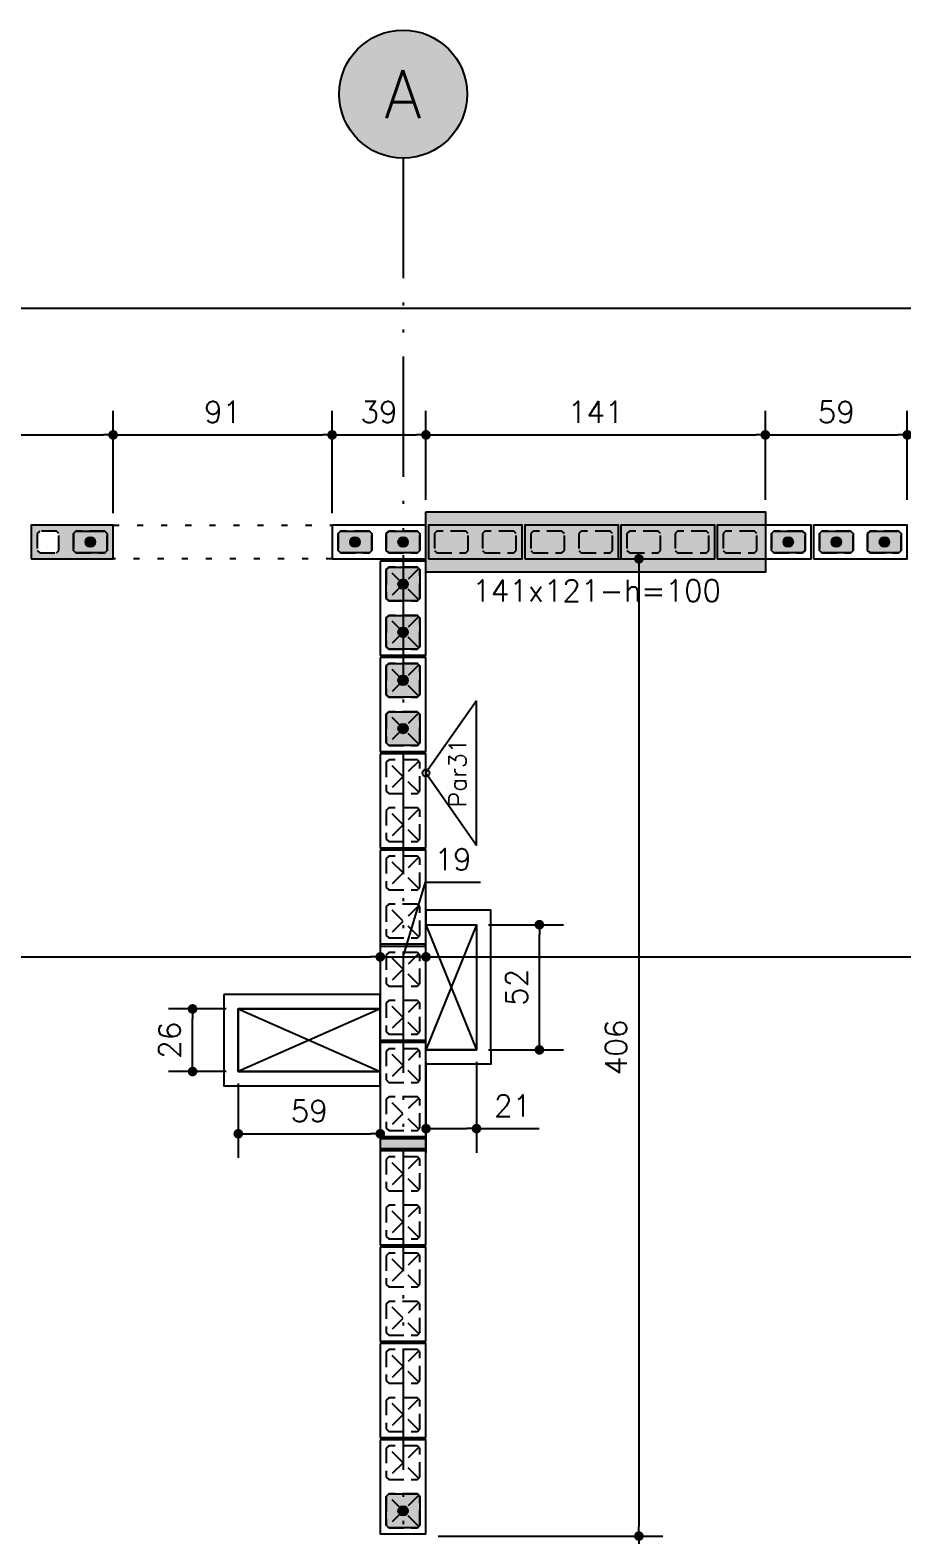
# Model space of a CAD drawing. Extents: x -14651 to 3496, y -7403 to -1290.
# Drawn here: x 709 to 1071, y -6434 to -5809 of the extents above; entities that cross this region are included whole.
import ezdxf
from ezdxf.enums import TextEntityAlignment as Align

# ---------------------------------------------------------------- set-up
doc = ezdxf.new("R2010")
doc.units = 0
doc.header["$LTSCALE"] = 25
for name, pattern in [('DASHED2', [0.375, 0.25, -0.125]), ('ESTILO_TQS_0002', [0.4, 0.1, -0.3]), ('ESTILO_TQS_0004', [3.3, 2, -0.4, 0.05, -0.4, 0.05, -0.4])]:
    doc.linetypes.add(name, pattern=pattern)
for name, color, linetype in [('203', 1, 'DASHED2'), ('213', 252, 'Continuous'), ('241', 2, 'Continuous'), ('247', 50, 'Continuous'), ('248', 100, 'Continuous'), ('253', 251, 'Continuous'), ('ABERTURAS', 53, 'Continuous'), ('ALVENARIA NÃO ESTRUTURAL', 242, 'Continuous'), ('Arranque', 14, 'Continuous'), ('COTA', 1, 'Continuous'), ('EIXOS', 1, 'ESTILO_TQS_0004'), ('FERRO', 5, 'Continuous'), ('H4', 254, 'Continuous'), ('IND-EIXOS', 2, 'Continuous'), ('Pena_1', 1, 'Continuous'), ('Pena_2', 2, 'Continuous'), ('PORTA', 3, 'ESTILO_TQS_0002'), ('TEXT-EIXOS', 3, 'Continuous'), ('TJANELA', 2, 'Continuous')]:
    doc.layers.add(name, color=color, linetype=linetype)
doc.styles.add('COTA', font='romans.shx')
doc.styles.get("Standard").update_dxf_attribs({"font": 'romans.shx'})
doc.styles.add('Texto1', font='romans.shx', dxfattribs={"height": 9})
doc.dimstyles.new('forma', dxfattribs={"dimscale": 5, "dimtxt": 1.8, "dimasz": 0.8, "dimexe": 2, "dimexo": 1, "dimgap": 1, "dimtad": 1, "dimdec": 1, "dimzin": 9, "dimtxsty": 'COTA', "dimblk1": 'DOT', "dimblk2": 'DOT', "dimsah": 1, "dimcen": 0, "dimdle": 1, "dimclrd": 256, "dimclre": 256, "dimclrt": 2, "dimadec": 0, "dimazin": 0, "dimtfac": 1, "dimtdec": 0, "dimtmove": 0, "dimatfit": 3, "dimfxl": 1, "dimtolj": 1, "dimtzin": 0, "dimarcsym": 0})

# ---------------------------------------------------------------- blocks, each defined once
blk = doc.blocks.new('P4020')
blk.add_lwpolyline([(-19.5, -9.5), (19.5, -9.5), (19.5, 9.5), (-19.5, 9.5), (-19.5, -9.5)])
at = {"color": 1, "linetype": 'DASHED2'}
for points in [[(-17, -6), (-16, -7), (-4, -7), (-3, -6), (-3, 6), (-4, 7), (-16, 7), (-17, 6), (-17, -6)], [(3, -6), (4, -7), (16, -7), (17, -6), (17, 6), (16, 7), (4, 7), (3, 6), (3, -6)]]:
    blk.add_lwpolyline(points, dxfattribs=at)
at = {"layer": '203', "color": 253}
for p, q in [((-16.5, 6.5), (-3.5, -6.5)), ((-3.5, 6.5), (-16.5, -6.5)), ((16.5, 6.5), (3.5, -6.5)), ((3.5, 6.5), (16.5, -6.5))]:
    blk.add_line(p, q, dxfattribs=at)
blk = doc.blocks.new('P0520')
at = {"layer": '253'}
blk.add_hatch(color=129, dxfattribs=at).paths.add_polyline_path([(2, 9.5), (-2, 9.5), (-2, -9.5), (2, -9.5)])
blk.add_lwpolyline([(2, 9.5), (-2, 9.5), (-2, -9.5), (2, -9.5), (2, 9.5)])
blk = doc.blocks.new('P4015', base_point=(5842102.11612, -8124149.02973))
blk.add_lwpolyline([(5842082.61612, -8124156.02973), (5842121.61612, -8124156.02973), (5842121.61612, -8124142.02973), (5842082.61612, -8124142.02973), (5842082.61612, -8124156.02973)])
at = {"color": 1, "linetype": 'DASHED2'}
for points in [[(5842085.11612, -8124152.52973), (5842086.11612, -8124153.52973), (5842098.11612, -8124153.52973), (5842099.11612, -8124152.52973), (5842099.11612, -8124145.52973), (5842098.11612, -8124144.52973), (5842086.11612, -8124144.52973), (5842085.11612, -8124145.52973), (5842085.11612, -8124152.52973)], [(5842105.11612, -8124152.52973), (5842106.11612, -8124153.52973), (5842118.11612, -8124153.52973), (5842119.11612, -8124152.52973), (5842119.11612, -8124145.52973), (5842118.11612, -8124144.52973), (5842106.11612, -8124144.52973), (5842105.11612, -8124145.52973), (5842105.11612, -8124152.52973)]]:
    blk.add_lwpolyline(points, dxfattribs=at)
blk = doc.blocks.new('GR-1409')
at = {"layer": '213'}
h = blk.add_hatch(color=256, dxfattribs=at)
h.paths.add_polyline_path([(-6, 4.5), (-7, 3.5), (-7, -3.5), (-6, -4.5), (6, -4.5), (7, -3.5), (7, 3.5), (6, 4.5)])
h.paths.add_polyline_path([(-2, 0, 1), (2, 0, 1)], flags=16)
at = {"layer": 'Arranque'}
blk.add_hatch(color=256, dxfattribs=at).paths.add_polyline_path([(-2, 0, 1), (2, 0, 1)])
at = {"layer": '213'}
blk.add_lwpolyline([(-7, 3.5), (-6, 4.5), (6, 4.5), (7, 3.5), (7, -3.5), (6, -4.5), (-6, -4.5), (-7, -3.5), (-7, 3.5)], dxfattribs=at)
at = {"layer": 'FERRO', "linetype": 'Continuous'}
blk.add_circle((0, 0), 2, dxfattribs=at)
blk = doc.blocks.new('GR-1414')
at = {"layer": '213'}
h = blk.add_hatch(color=256, dxfattribs=at)
h.paths.add_polyline_path([(6, -7), (7, -6), (7, 6), (6, 7), (-6, 7), (-7, 6), (-7, -6), (-6, -7)])
h.paths.add_polyline_path([(2, 0, 1), (-2, 0, 1)], flags=16)
at = {"layer": 'Arranque'}
blk.add_hatch(color=256, dxfattribs=at).paths.add_polyline_path([(2, 0, 1), (-2, 0, 1)])
at = {"layer": '213'}
for p, q in [((-7, 6), (-6, 7)), ((-6, 7), (6, 7)), ((6, 7), (7, 6)), ((-7, -6), (-7, 6)), ((7, 6), (7, -6)), ((-6, -7), (-7, -6)), ((7, -6), (6, -7)), ((6, -7), (-6, -7))]:
    blk.add_line(p, q, dxfattribs=at)
at = {"layer": 'FERRO', "linetype": 'Continuous'}
blk.add_circle((0, 0), 2, dxfattribs=at)
blk = doc.blocks.new('P3515')
at = {"layer": '248'}
h = blk.add_hatch(color=100, dxfattribs=at)
h.paths.add_polyline_path([(17, 7), (-17, 7), (-17, -7), (17, -7)])
h.paths.add_polyline_path([(-5.5, -3.5), (-6.5, -4.5), (-13.5, -4.5), (-14.5, -3.5), (-14.5, 3.5), (-13.5, 4.5), (-6.5, 4.5), (-5.5, 3.5)], flags=16)
h.paths.add_polyline_path([(0.5, 3.5), (1.5, 4.5), (13.5, 4.5), (14.5, 3.5), (14.5, -3.5), (13.5, -4.5), (1.5, -4.5), (0.5, -3.5)], flags=16)
blk.add_lwpolyline([(-17, -7), (17, -7), (17, 7), (-17, 7), (-17, -7)])
at = {"color": 1, "linetype": 'DASHED2'}
for points in [[(-14.5, -3.5), (-13.5, -4.5), (-6.5, -4.5), (-5.5, -3.5), (-5.5, 3.5), (-6.5, 4.5), (-13.5, 4.5), (-14.5, 3.5), (-14.5, -3.5)], [(0.5, -3.5), (1.5, -4.5), (13.5, -4.5), (14.5, -3.5), (14.5, 3.5), (13.5, 4.5), (1.5, 4.5), (0.5, 3.5), (0.5, -3.5)]]:
    blk.add_lwpolyline(points, dxfattribs=at)
blk = doc.blocks.new('_IDNPAR_2')
at = {"color": 3}
blk.add_lwpolyline([(1, -0.7), (0, 0), (-1, -0.7)], close=True, dxfattribs=at)
blk.add_circle((0, 0), 0.05, dxfattribs=at)
at = {"layer": '247', "color": 2, "style": 'COTA', "flags": 8}
blk.add_attdef('ID', text='', height=0.24, dxfattribs=at).set_placement((0, -0.438), align=Align.MIDDLE_CENTER)
blk = doc.blocks.new('_Dot')
at = {"color": 0, "linetype": 'ByBlock', "lineweight": -2}
blk.add_line((-0.5, 0), (-1, 0), dxfattribs=at)
at = {"color": 0, "linetype": 'ByBlock', "const_width": 0.5}
blk.add_lwpolyline([(-0.25, 0, 1), (0.25, 0, 1)], format="xyb", close=True, dxfattribs=at)
blk = doc.blocks.new('*D64')
at = {"layer": 'COTA', "lineweight": -2, "transparency": 16777216}
for p, q in [((554.52, -6004.1), (554.52, -5967.11)), ((743.52, -6009.6), (743.52, -5967.11)), ((558.52, -5977.11), (739.52, -5977.11))]:
    blk.add_line(p, q, dxfattribs=at)
at = {"layer": 'Defpoints', "color": 0, "transparency": 16777216}
for p in [(743.52, -5977.11), (554.52, -6009.1), (743.52, -6014.6)]:
    blk.add_point(p, dxfattribs=at)
at = {"layer": 'COTA', "lineweight": -2, "transparency": 16777216, "xscale": 4, "yscale": 4, "zscale": 4, "rotation": 180}
blk.add_blockref('_Dot', (554.52, -5977.11), dxfattribs=at)
at = {"layer": 'COTA', "lineweight": -2, "transparency": 16777216, "xscale": 4, "yscale": 4, "zscale": 4}
blk.add_blockref('_Dot', (743.52, -5977.11), dxfattribs=at)
at = {"layer": 'COTA', "color": 2, "transparency": 16777216, "insert": (649.02, -5967.61), "char_height": 9, "attachment_point": 5, "style": 'COTA'}
blk.add_mtext('\\A1;189 ', dxfattribs=at)
blk = doc.blocks.new('*D65')
at = {"layer": 'COTA', "lineweight": -2, "transparency": 16777216}
for p, q in [((743.52, -6009.6), (743.52, -5967.11)), ((834.52, -6009.6), (834.52, -5967.11)), ((747.52, -5977.11), (830.52, -5977.11))]:
    blk.add_line(p, q, dxfattribs=at)
at = {"layer": 'Defpoints', "color": 0, "transparency": 16777216}
for p in [(834.52, -5977.11), (743.52, -6014.6), (834.52, -6014.6)]:
    blk.add_point(p, dxfattribs=at)
at = {"layer": 'COTA', "lineweight": -2, "transparency": 16777216, "xscale": 4, "yscale": 4, "zscale": 4, "rotation": 180}
blk.add_blockref('_Dot', (743.52, -5977.11), dxfattribs=at)
at = {"layer": 'COTA', "lineweight": -2, "transparency": 16777216, "xscale": 4, "yscale": 4, "zscale": 4}
blk.add_blockref('_Dot', (834.52, -5977.11), dxfattribs=at)
at = {"layer": 'COTA', "color": 2, "transparency": 16777216, "insert": (789.02, -5967.61), "char_height": 9, "attachment_point": 5, "style": 'COTA'}
blk.add_mtext('\\A1;91 ', dxfattribs=at)
blk = doc.blocks.new('*D66')
at = {"layer": 'COTA', "lineweight": -2, "transparency": 16777216}
for p, q in [((834.52, -6009.6), (834.52, -5967.11)), ((873.52, -6004.1), (873.52, -5967.11)), ((838.52, -5977.11), (869.52, -5977.11))]:
    blk.add_line(p, q, dxfattribs=at)
at = {"layer": 'Defpoints', "color": 0, "transparency": 16777216}
for p in [(873.52, -5977.11), (873.52, -6009.1), (834.52, -6014.6)]:
    blk.add_point(p, dxfattribs=at)
at = {"layer": 'COTA', "lineweight": -2, "transparency": 16777216, "xscale": 4, "yscale": 4, "zscale": 4, "rotation": 180}
blk.add_blockref('_Dot', (834.52, -5977.11), dxfattribs=at)
at = {"layer": 'COTA', "lineweight": -2, "transparency": 16777216, "xscale": 4, "yscale": 4, "zscale": 4}
blk.add_blockref('_Dot', (873.52, -5977.11), dxfattribs=at)
at = {"layer": 'COTA', "color": 2, "transparency": 16777216, "insert": (854.02, -5967.61), "char_height": 9, "attachment_point": 5, "style": 'COTA'}
blk.add_mtext('\\A1;39 ', dxfattribs=at)
blk = doc.blocks.new('*D67')
at = {"layer": 'COTA', "lineweight": -2, "transparency": 16777216}
for p, q in [((873.52, -6004.1), (873.52, -5967.11)), ((1014.52, -6004.1), (1014.52, -5967.11)), ((877.52, -5977.11), (1010.52, -5977.11))]:
    blk.add_line(p, q, dxfattribs=at)
at = {"layer": 'Defpoints', "color": 0, "transparency": 16777216}
for p in [(1014.52, -5977.11), (873.52, -6009.1), (1014.52, -6009.1)]:
    blk.add_point(p, dxfattribs=at)
at = {"layer": 'COTA', "lineweight": -2, "transparency": 16777216, "xscale": 4, "yscale": 4, "zscale": 4, "rotation": 180}
blk.add_blockref('_Dot', (873.52, -5977.11), dxfattribs=at)
at = {"layer": 'COTA', "lineweight": -2, "transparency": 16777216, "xscale": 4, "yscale": 4, "zscale": 4}
blk.add_blockref('_Dot', (1014.52, -5977.11), dxfattribs=at)
at = {"layer": 'COTA', "color": 2, "transparency": 16777216, "insert": (944.02, -5967.61), "char_height": 9, "attachment_point": 5, "style": 'COTA'}
blk.add_mtext('\\A1;141 ', dxfattribs=at)
blk = doc.blocks.new('*D68')
at = {"layer": 'COTA', "lineweight": -2, "transparency": 16777216}
for p, q in [((1014.52, -6004.1), (1014.52, -5967.11)), ((1073.52, -6004.1), (1073.52, -5967.11)), ((1018.52, -5977.11), (1069.52, -5977.11))]:
    blk.add_line(p, q, dxfattribs=at)
at = {"layer": 'Defpoints', "color": 0, "transparency": 16777216}
for p in [(1073.52, -5977.11), (1014.52, -6009.1), (1073.52, -6009.1)]:
    blk.add_point(p, dxfattribs=at)
at = {"layer": 'COTA', "lineweight": -2, "transparency": 16777216, "xscale": 4, "yscale": 4, "zscale": 4, "rotation": 180}
blk.add_blockref('_Dot', (1014.52, -5977.11), dxfattribs=at)
at = {"layer": 'COTA', "lineweight": -2, "transparency": 16777216, "xscale": 4, "yscale": 4, "zscale": 4}
blk.add_blockref('_Dot', (1073.52, -5977.11), dxfattribs=at)
at = {"layer": 'COTA', "color": 2, "transparency": 16777216, "insert": (1044.02, -5967.61), "char_height": 9, "attachment_point": 5, "style": 'COTA'}
blk.add_mtext('\\A1;59 ', dxfattribs=at)
blk = doc.blocks.new('*D116')
at = {"layer": 'COTA', "lineweight": -2, "transparency": 16777216}
for p, q in [((449.52, -6009.6), (449.52, -5914.5)), ((3258.52, -6009.6), (3258.52, -5914.5)), ((453.52, -5924.5), (3254.52, -5924.5))]:
    blk.add_line(p, q, dxfattribs=at)
at = {"layer": 'Defpoints', "color": 0, "transparency": 16777216}
for p in [(3258.52, -5924.5), (449.52, -6014.6), (3258.52, -6014.6)]:
    blk.add_point(p, dxfattribs=at)
at = {"layer": 'COTA', "lineweight": -2, "transparency": 16777216, "xscale": 4, "yscale": 4, "zscale": 4, "rotation": 180}
blk.add_blockref('_Dot', (449.52, -5924.5), dxfattribs=at)
at = {"layer": 'COTA', "lineweight": -2, "transparency": 16777216, "xscale": 4, "yscale": 4, "zscale": 4}
blk.add_blockref('_Dot', (3258.52, -5924.5), dxfattribs=at)
at = {"layer": 'COTA', "color": 2, "transparency": 16777216, "insert": (1854.02, -5915), "char_height": 9, "attachment_point": 5, "style": 'COTA'}
blk.add_mtext('\\A1;2809 ', dxfattribs=at)
blk = doc.blocks.new('*D120')
at = {"layer": 'COTA', "lineweight": -2, "transparency": 16777216}
for p, q in [((213.52, -6153.6), (213.52, -6203.97)), ((854.52, -6174.1), (854.52, -6203.97)), ((217.52, -6193.97), (850.52, -6193.97))]:
    blk.add_line(p, q, dxfattribs=at)
at = {"layer": 'Defpoints', "color": 0, "transparency": 16777216}
for p in [(213.52, -6148.6), (854.52, -6169.1), (854.52, -6193.97)]:
    blk.add_point(p, dxfattribs=at)
at = {"layer": 'COTA', "lineweight": -2, "transparency": 16777216, "xscale": 4, "yscale": 4, "zscale": 4, "rotation": 180}
blk.add_blockref('_Dot', (213.52, -6193.97), dxfattribs=at)
at = {"layer": 'COTA', "lineweight": -2, "transparency": 16777216, "xscale": 4, "yscale": 4, "zscale": 4}
blk.add_blockref('_Dot', (854.52, -6193.97), dxfattribs=at)
at = {"layer": 'COTA', "color": 2, "transparency": 16777216, "insert": (534.02, -6184.47), "char_height": 9, "attachment_point": 5, "style": 'COTA'}
blk.add_mtext('\\A1;641 ', dxfattribs=at)
blk = doc.blocks.new('*D121')
at = {"layer": 'COTA', "lineweight": -2, "transparency": 16777216}
for p, q in [((864.02, -6193.97), (873.32, -6162.97)), ((873.32, -6162.97), (896.17, -6162.97)), ((854.52, -6174.1), (854.52, -6203.97)), ((873.52, -6188.97), (873.52, -6183.97)), ((858.52, -6193.97), (869.52, -6193.97))]:
    blk.add_line(p, q, dxfattribs=at)
at = {"layer": 'Defpoints', "color": 0, "transparency": 16777216}
for p in [(854.52, -6169.1), (873.52, -6193.97), (873.52, -6193.97)]:
    blk.add_point(p, dxfattribs=at)
at = {"layer": 'COTA', "lineweight": -2, "transparency": 16777216, "xscale": 4, "yscale": 4, "zscale": 4, "rotation": 180}
blk.add_blockref('_Dot', (854.52, -6193.97), dxfattribs=at)
at = {"layer": 'COTA', "lineweight": -2, "transparency": 16777216, "xscale": 4, "yscale": 4, "zscale": 4}
blk.add_blockref('_Dot', (873.52, -6193.97), dxfattribs=at)
at = {"layer": 'COTA', "color": 2, "transparency": 16777216, "insert": (884.75, -6153.47), "char_height": 9, "attachment_point": 5, "style": 'COTA'}
blk.add_mtext('\\A1;19 ', dxfattribs=at)
blk = doc.blocks.new('*D122')
at = {"layer": 'COTA', "lineweight": -2, "transparency": 16777216}
for p, q in [((873.52, -6188.97), (873.52, -6183.97)), ((877.52, -6193.97), (1460.52, -6193.97)), ((1464.52, -6194.6), (1464.52, -6203.97))]:
    blk.add_line(p, q, dxfattribs=at)
at = {"layer": 'Defpoints', "color": 0, "transparency": 16777216}
for p in [(873.52, -6193.97), (1464.52, -6189.6), (1464.52, -6193.97)]:
    blk.add_point(p, dxfattribs=at)
at = {"layer": 'COTA', "lineweight": -2, "transparency": 16777216, "xscale": 4, "yscale": 4, "zscale": 4, "rotation": 180}
blk.add_blockref('_Dot', (873.52, -6193.97), dxfattribs=at)
at = {"layer": 'COTA', "lineweight": -2, "transparency": 16777216, "xscale": 4, "yscale": 4, "zscale": 4}
blk.add_blockref('_Dot', (1464.52, -6193.97), dxfattribs=at)
at = {"layer": 'COTA', "color": 2, "transparency": 16777216, "insert": (1169.02, -6184.47), "char_height": 9, "attachment_point": 5, "style": 'COTA'}
blk.add_mtext('\\A1;591 ', dxfattribs=at)
blk = doc.blocks.new('*D150')
at = {"layer": 'COTA', "lineweight": -2, "transparency": 16777216}
for p, q in [((948.78, -6028.6), (971.98, -6028.6)), ((961.98, -6032.6), (961.98, -6430.6)), ((878.52, -6434.6), (971.98, -6434.6))]:
    blk.add_line(p, q, dxfattribs=at)
at = {"layer": 'Defpoints', "color": 0, "transparency": 16777216}
for p in [(943.78, -6028.6), (873.52, -6434.6), (961.98, -6434.6)]:
    blk.add_point(p, dxfattribs=at)
at = {"layer": 'COTA', "lineweight": -2, "transparency": 16777216, "xscale": 4, "yscale": 4, "zscale": 4}
for p, rotation in [((961.98, -6028.6), 90), ((961.98, -6434.6), 270)]:
    blk.add_blockref('_Dot', p, dxfattribs=dict(at, rotation=rotation))
at = {"layer": 'COTA', "color": 2, "transparency": 16777216, "insert": (952.48, -6231.6), "char_height": 9, "attachment_point": 5, "rotation": 90, "style": 'COTA'}
blk.add_mtext('\\A1;406 ', dxfattribs=at)
blk = doc.blocks.new('*D151')
at = {"layer": 'COTA', "lineweight": -2, "transparency": 16777216}
for p, q in [((878.52, -6434.6), (971.98, -6434.6)), ((961.98, -6438.6), (961.98, -6495.6)), ((962.95, -6499.6), (971.98, -6499.6))]:
    blk.add_line(p, q, dxfattribs=at)
at = {"layer": 'Defpoints', "color": 0, "transparency": 16777216}
for p in [(873.52, -6434.6), (957.95, -6499.6), (961.98, -6499.6)]:
    blk.add_point(p, dxfattribs=at)
at = {"layer": 'COTA', "lineweight": -2, "transparency": 16777216, "xscale": 4, "yscale": 4, "zscale": 4}
for p, rotation in [((961.98, -6434.6), 90), ((961.98, -6499.6), 270)]:
    blk.add_blockref('_Dot', p, dxfattribs=dict(at, rotation=rotation))
at = {"layer": 'COTA', "color": 2, "transparency": 16777216, "insert": (952.48, -6467.1), "char_height": 9, "attachment_point": 5, "rotation": 90, "style": 'COTA'}
blk.add_mtext('\\A1;65 ', dxfattribs=at)
blk = doc.blocks.new('proj-terreo-1')
at = {"layer": 'ALVENARIA NÃO ESTRUTURAL'}
for points in [[(2624.41, 1118.37), (2624.41, 1176.37), (2597.41, 1176.37), (2597.41, 1170.37), (2618.41, 1170.37), (2618.41, 1118.37)], [(2513.41, 1141.37), (2513.41, 1103.37), (2578.41, 1103.37), (2578.41, 1109.37), (2519.41, 1109.37), (2519.41, 1135.37), (2578.41, 1135.37), (2578.41, 1141.37), (2513.41, 1141.37)], [(2624.41, 1118.37), (2624.41, 1112.37), (2597.41, 1112.37), (2597.41, 1118.37), (2618.41, 1118.37), (2618.41, 1118.37)]]:
    blk.add_lwpolyline(points, dxfattribs=at)
at = {"layer": 'Pena_1'}
for p, q in [((2618.41, 1170.37), (2597.41, 1118.37)), ((2597.41, 1170.37), (2618.41, 1118.37)), ((2519.41, 1135.37), (2578.41, 1109.37)), ((2578.41, 1135.37), (2519.41, 1109.37))]:
    blk.add_line(p, q, dxfattribs=at)
at = {"layer": 'Pena_2'}
for points in [[(2597.41, 1170.37), (2618.41, 1170.37), (2618.41, 1118.37), (2597.41, 1118.37), (2597.41, 1170.37)], [(2519.41, 1135.37), (2519.41, 1109.37), (2578.41, 1109.37), (2578.41, 1135.37), (2519.41, 1135.37)]]:
    blk.add_lwpolyline(points, dxfattribs=at)
blk = doc.blocks.new('*D242')
at = {"layer": 'COTA', "lineweight": -2, "transparency": 16777216}
for p, q in [((795.52, -6246.6), (795.52, -6277.46)), ((854.52, -6246.6), (854.52, -6277.46)), ((799.52, -6267.46), (850.52, -6267.46))]:
    blk.add_line(p, q, dxfattribs=at)
at = {"layer": 'Defpoints', "color": 0, "transparency": 16777216}
for p in [(795.52, -6241.6), (854.52, -6241.6), (854.52, -6267.46)]:
    blk.add_point(p, dxfattribs=at)
at = {"layer": 'COTA', "lineweight": -2, "transparency": 16777216, "xscale": 4, "yscale": 4, "zscale": 4, "rotation": 180}
blk.add_blockref('_Dot', (795.52, -6267.46), dxfattribs=at)
at = {"layer": 'COTA', "lineweight": -2, "transparency": 16777216, "xscale": 4, "yscale": 4, "zscale": 4}
blk.add_blockref('_Dot', (854.52, -6267.46), dxfattribs=at)
at = {"layer": 'COTA', "color": 2, "transparency": 16777216, "insert": (825.02, -6257.96), "char_height": 9, "attachment_point": 5, "style": 'COTA'}
blk.add_mtext('\\A1;59 ', dxfattribs=at)
blk = doc.blocks.new('*D243')
at = {"layer": 'COTA', "lineweight": -2, "transparency": 16777216}
for p, q in [((790.52, -6215.6), (766.53, -6215.6)), ((776.53, -6237.6), (776.53, -6219.6)), ((790.52, -6241.6), (766.53, -6241.6))]:
    blk.add_line(p, q, dxfattribs=at)
at = {"layer": 'Defpoints', "color": 0, "transparency": 16777216}
for p in [(776.53, -6215.6), (795.52, -6215.6), (795.52, -6241.6)]:
    blk.add_point(p, dxfattribs=at)
at = {"layer": 'COTA', "lineweight": -2, "transparency": 16777216, "xscale": 4, "yscale": 4, "zscale": 4}
for p, rotation in [((776.53, -6215.6), 90), ((776.53, -6241.6), 270)]:
    blk.add_blockref('_Dot', p, dxfattribs=dict(at, rotation=rotation))
at = {"layer": 'COTA', "color": 2, "transparency": 16777216, "insert": (767.03, -6228.6), "char_height": 9, "attachment_point": 5, "rotation": 90, "style": 'COTA'}
blk.add_mtext('\\A1;26 ', dxfattribs=at)
blk = doc.blocks.new('*D244')
at = {"layer": 'COTA', "lineweight": -2, "transparency": 16777216}
for p, q in [((873.52, -6237.6), (873.52, -6275.32)), ((894.52, -6237.6), (894.52, -6275.32)), ((877.52, -6265.32), (890.52, -6265.32)), ((894.52, -6265.32), (920.52, -6265.32))]:
    blk.add_line(p, q, dxfattribs=at)
at = {"layer": 'Defpoints', "color": 0, "transparency": 16777216}
for p in [(873.52, -6232.6), (894.52, -6232.6), (894.52, -6265.32)]:
    blk.add_point(p, dxfattribs=at)
at = {"layer": 'COTA', "lineweight": -2, "transparency": 16777216, "xscale": 4, "yscale": 4, "zscale": 4, "rotation": 180}
blk.add_blockref('_Dot', (873.52, -6265.32), dxfattribs=at)
at = {"layer": 'COTA', "lineweight": -2, "transparency": 16777216, "xscale": 4, "yscale": 4, "zscale": 4}
blk.add_blockref('_Dot', (894.52, -6265.32), dxfattribs=at)
at = {"layer": 'COTA', "color": 2, "transparency": 16777216, "insert": (909.52, -6255.82), "char_height": 9, "attachment_point": 5, "style": 'COTA'}
blk.add_mtext('\\A1;21 ', dxfattribs=at)
blk = doc.blocks.new('*D245')
at = {"layer": 'COTA', "lineweight": -2, "transparency": 16777216}
for p, q in [((899.52, -6180.6), (930.63, -6180.6)), ((920.63, -6228.6), (920.63, -6184.6)), ((899.52, -6232.6), (930.63, -6232.6))]:
    blk.add_line(p, q, dxfattribs=at)
at = {"layer": 'Defpoints', "color": 0, "transparency": 16777216}
for p in [(894.52, -6180.6), (920.63, -6180.6), (894.52, -6232.6)]:
    blk.add_point(p, dxfattribs=at)
at = {"layer": 'COTA', "lineweight": -2, "transparency": 16777216, "xscale": 4, "yscale": 4, "zscale": 4}
for p, rotation in [((920.63, -6180.6), 90), ((920.63, -6232.6), 270)]:
    blk.add_blockref('_Dot', p, dxfattribs=dict(at, rotation=rotation))
at = {"layer": 'COTA', "color": 2, "transparency": 16777216, "insert": (911.13, -6206.6), "char_height": 9, "attachment_point": 5, "rotation": 90, "style": 'COTA'}
blk.add_mtext('\\A1;52 ', dxfattribs=at)

msp = doc.modelspace()

# ---------------------------------------------------------------- hatches: boundary and pattern name
at = {"layer": 'ABERTURAS', "transparency": 33554457}
msp.add_hatch(color=256, dxfattribs=at).paths.add_polyline_path([(873.52, -6009.1), (1014.52, -6009.1), (1014.52, -6034.1), (873.52, -6034.1)])
at = {"layer": 'H4'}
h = msp.add_hatch(color=256, dxfattribs=at)
edge = h.paths.add_edge_path()
edge.add_arc((864.02, -5835.54), 26.59, 0, 360)

# ---------------------------------------------------------------- linework, layer by layer
at = {"layer": 'ABERTURAS'}
msp.add_lwpolyline([(873.52, -6009.1), (1014.52, -6009.1), (1014.52, -6034.1), (873.52, -6034.1)], close=True, dxfattribs=at)
at = {"layer": 'EIXOS'}
msp.add_line((864.02, -5862.07), (864.02, -7320.64), dxfattribs=at)
at = {"layer": 'IND-EIXOS'}
msp.add_circle((864.02, -5835.54), 26.59, dxfattribs=at)
at = {"layer": 'PORTA'}
msp.add_lwpolyline([(743.52, -6014.6), (834.52, -6014.6), (834.52, -6028.6), (743.52, -6028.6)], close=True, dxfattribs=at)

# ---------------------------------------------------------------- block references
for name, p in [('GR-1409', (734.02, -6021.6)), ('GR-1409', (844.02, -6021.6)), ('GR-1409', (864.02, -6021.6)), ('GR-1409', (1024.02, -6021.6)), ('GR-1409', (1044.02, -6021.6)), ('GR-1409', (1064.02, -6021.6)), ('proj-terreo-1', (-1723.89, -7350.97)), ('GR-1414', (864.02, -6039.1)), ('GR-1414', (864.02, -6059.1)), ('GR-1414', (864.02, -6079.1)), ('GR-1414', (864.02, -6099.1)), ('GR-1414', (864.02, -6424.1))]:
    msp.add_blockref(name, p)
at = {"layer": '241'}
for name, p in [('P3515', (726.52, -6021.6)), ('P4015', (854.02, -6021.6)), ('P4015', (894.02, -6021.6)), ('P4015', (934.02, -6021.6)), ('P4015', (974.02, -6021.6)), ('P4015', (1014.02, -6021.6)), ('P4015', (1054.02, -6021.6))]:
    msp.add_blockref(name, p, dxfattribs=at)
for name, p, rotation in [('P4020', (864.02, -6049.1), 270), ('P4020', (864.02, -6089.1), 270), ('P4020', (864.02, -6129.1), 270), ('P4020', (864.02, -6169.1), 270), ('P4020', (864.02, -6209.1), 270), ('P4020', (864.02, -6249.1), 270), ('P0520', (864.02, -6271.6), 269.9999987685874), ('P4020', (864.02, -6294.1), 270), ('P4020', (864.02, -6334.1), 270), ('P4020', (864.02, -6374.1), 270), ('P4020', (864.02, -6414.1), 270)]:
    msp.add_blockref(name, p, dxfattribs=dict(at, rotation=rotation))
at = {"layer": '247', "linetype": 'Continuous', "xscale": 30, "yscale": 30, "zscale": 30, "rotation": 90.00000000000001}
msp.add_blockref('_IDNPAR_2', (873.52, -6117.54), dxfattribs=at).add_auto_attribs({'ID': 'Par31'})

# ---------------------------------------------------------------- texts
at = {"layer": 'TEXT-EIXOS'}
msp.add_text('A', height=20, dxfattribs=at).set_placement((863.91, -5835.54), align=Align.MIDDLE_CENTER)
at = {"layer": 'TJANELA', "style": 'Texto1'}
msp.add_text('141x121-h=100', height=9, dxfattribs=at).set_placement((944.45, -6046.29), align=Align.CENTER)

# ---------------------------------------------------------------- dimensions: what is measured, and where the dimension line sits
at = {"layer": 'COTA'}
for base, p1, p2, override, picture, middle in [((3258.52, -5924.5), (449.52, -6014.6), (3258.52, -6014.6), {"dimpost": ' '}, '*D116', (1854.02, -5915)), ((743.52, -5977.11), (554.52, -6009.1), (743.52, -6014.6), {"dimpost": ' ', "dimtmove": 1}, '*D64', (649.02, -5967.61)), ((834.52, -5977.11), (743.52, -6014.6), (834.52, -6014.6), {"dimpost": ' ', "dimtmove": 1}, '*D65', (789.02, -5967.61)), ((873.52, -5977.11), (834.52, -6014.6), (873.52, -6009.1), {"dimpost": ' ', "dimtmove": 1}, '*D66', (854.02, -5967.61)), ((1014.52, -5977.11), (873.52, -6009.1), (1014.52, -6009.1), {"dimpost": ' ', "dimtmove": 1}, '*D67', (944.02, -5967.61)), ((1073.52, -5977.11), (1014.52, -6009.1), (1073.52, -6009.1), {"dimpost": ' ', "dimtmove": 1}, '*D68', (1044.02, -5967.61)), ((854.52, -6193.97), (213.52, -6148.6), (854.52, -6169.1), {"dimpost": ' '}, '*D120', (534.02, -6184.47)), ((873.52, -6193.97), (854.52, -6169.1), (873.52, -6193.97), {"dimpost": ' ', "dimtmove": 1}, '*D121', (878.32, -6153.47)), ((1464.52, -6193.97), (873.52, -6193.97), (1464.52, -6189.6), {"dimpost": ' ', "dimtmove": 1}, '*D122', (1169.02, -6184.47)), ((894.52, -6265.32), (873.52, -6232.6), (894.52, -6232.6), {"dimpost": ' '}, '*D244', (909.52, -6255.82)), ((854.52, -6267.46), (795.52, -6241.6), (854.52, -6241.6), {"dimpost": ' '}, '*D242', (825.02, -6257.96))]:
    dim = msp.add_linear_dim(base=base, p1=p1, p2=p2, dimstyle='forma', override=override, dxfattribs=at)
    dim.commit()
    dim.dimension.update_dxf_attribs({"geometry": picture, "text_midpoint": middle})
for base, p1, p2, override, picture, middle in [((961.98, -6434.6), (943.78, -6028.6), (873.52, -6434.6), {"dimpost": ' '}, '*D150', (952.48, -6231.6)), ((920.63, -6180.6), (894.52, -6232.6), (894.52, -6180.6), {"dimpost": ' '}, '*D245', (911.13, -6206.6)), ((776.53, -6215.6), (795.52, -6241.6), (795.52, -6215.6), {"dimpost": ' '}, '*D243', (767.03, -6228.6)), ((961.98, -6499.6), (873.52, -6434.6), (957.95, -6499.6), {"dimpost": ' ', "dimtmove": 1}, '*D151', (952.48, -6467.1))]:
    dim = msp.add_linear_dim(base=base, p1=p1, p2=p2, angle=90, dimstyle='forma', override=override, dxfattribs=at)
    dim.commit()
    dim.dimension.update_dxf_attribs({"geometry": picture, "text_midpoint": middle})

doc.saveas('drawing.dxf')
